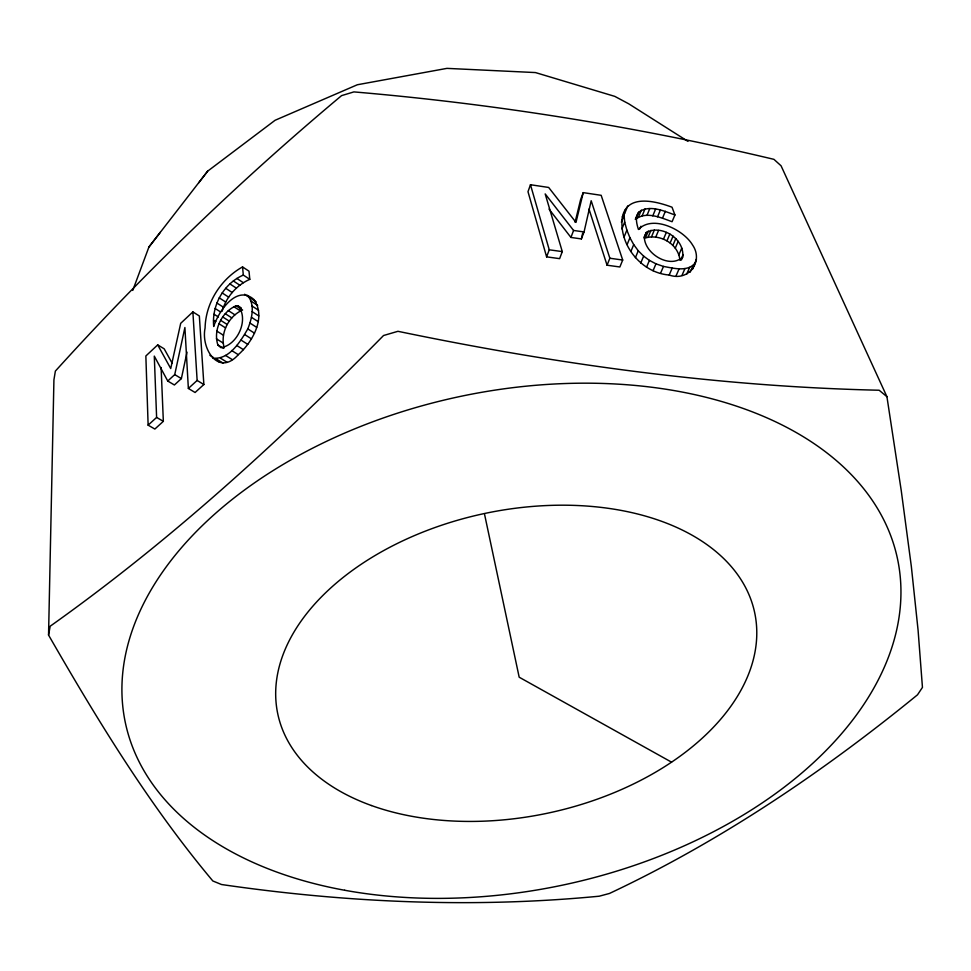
<?xml version="1.0" encoding="UTF-8"?>
<svg xmlns="http://www.w3.org/2000/svg" width="971" height="971" viewBox="0 0 971 971"><rect width="100%" height="100%" fill="white"/><g stroke="black" fill="none" stroke-linecap="round" stroke-linejoin="round"><path stroke-width="1.46" d="M48.55 635.058L53.927 379.831L55.371 371.092C144.291 272.79 239.898 180.691 341.561 95.631L353.893 91.905C495.368 103.921 635.799 126.436 773.923 159.341L781.06 165.786L886.924 396.678L901.282 490.865L911.344 566.481L918.081 630.191L922.45 687.395L917.51 694.799C822.631 772.273 720.482 841.177 609.472 893.454L599.253 896.197C473.387 908.358 346.538 902.702 221.534 884.52L212.855 880.988C149.303 805.238 97.743 720.555 48.55 635.058L50.189 626.21C170.69 540.653 280 440.7 383.533 335.517L397.94 331.305C556.395 364.186 717.205 386.567 879.143 390.233L886.924 396.678M224.216 347.861C219.944 333.187 228.731 315.963 242.616 310.016L236.05 305.792C221.752 311.982 212.977 329.922 217.856 344.923L220.83 347.642C237.701 345.348 249.329 318.889 238.065 305.877L236.05 305.792M249.802 279.345L249.001 271.188L242.544 266.916C220.781 279.138 205.597 302.903 205.087 328.04C200.73 348.383 218.366 377.088 238.308 354.682C252.63 341.926 266.43 317.444 253.965 299.554C236.681 284.102 218.366 311.606 213.729 326.487C211.484 305.343 223.743 283.556 243.32 275.072L249.802 279.345C236.487 285.171 226.025 297.296 222.104 311.29M212.831 358.081C229.217 360.132 240.553 341.391 247.787 328.902C251.926 318.682 255.494 304.372 247.399 295.281M638.602 212.285C634.9 217.37 636.721 224.022 638.433 229.496C652.609 214.482 683.402 229.532 692.505 244.91C704.011 261.345 688.439 282.015 669.189 275.024C641.224 272.887 618.296 244.376 622.387 216.849C627.436 193.702 656.068 201.276 672.029 207.211L674.93 214.967L672.078 221.716C661.166 217.783 646.37 210.998 635.835 219.106L638.602 212.285C649.186 204.201 663.994 211.035 674.93 214.967M682.686 257.06C684.943 239.084 661.931 224.228 646.334 232.397L644.368 236.584C643.943 253.395 669.905 269.343 682.686 257.06L681.496 259.791M621.367 222.225L624.11 215.368L625.13 210.015M161.113 367.524L163.346 421.329L154.862 429.048L148.126 425.164L156.61 417.421L154.292 356.114L167.752 381.033L174.392 384.989L181.371 378.593L187.015 352.133M167.752 381.033L174.731 374.6L184.903 327.518L188.362 388.449L195.086 392.49L203.861 384.516L199.346 315.988L192.877 311.909L180.703 323.319L170.726 368.555L157.703 344.887L145.856 355.981L148.126 425.164M549.04 209.117L570.924 237.434L581.362 238.915L584.057 231.948L591.181 200.742L609.861 258.237L607.057 265.204L619.862 266.976L622.702 260.034L601.17 195.317L583.243 192.634L580.634 199.516L575.075 222.25M581.362 238.915L582.661 233.222M583.243 192.634L575.985 222.395L548.664 187.452L530.469 184.733L527.993 191.7L546.612 256.854L559.612 258.65L562.282 251.61L545.18 193.909L573.582 230.455L584.057 231.948M692.432 269.465L696.474 259.136M132.76 290.414L148.903 247.059L160.336 232.227M546.612 256.854L549.246 249.802L530.469 184.733M570.924 237.434L573.582 230.455M625.518 211.435L627.703 205.973M621.926 228.925L624.681 222.068L624.11 215.368M624.086 236.997L626.865 230.127L624.681 222.068M635.301 219.385L636.964 215.283M627.12 244.595L629.924 237.713L626.865 230.127M638.505 216.982L641.285 210.173M642.219 215.732L644.999 208.935M639.78 228.974L640.909 226.243M630.883 251.501L633.711 244.619L629.924 237.713M646.989 215.368L649.769 208.571M635.41 257.667L638.25 250.773L633.711 244.619M652.791 215.865L655.583 209.081M644.076 237.871L646.334 232.397M648.288 231.11L645.46 237.944C660.304 233.598 678.511 244.061 679.894 260.131M648.106 237.142L650.946 230.309M657.585 216.751L660.401 209.979M651.505 236.875L654.345 230.054M640.751 263.044L643.627 256.15L638.25 250.773M662.538 218.05L665.366 211.29M655.704 237.227L658.556 230.418M646.516 267.28L649.417 260.386L643.627 256.15M663.46 239.206L666.337 232.397M653.046 270.715L655.971 263.833L649.417 260.386M666.98 240.82L669.856 234.011M670.16 242.908L673.061 236.099M660.535 273.312L663.484 266.43C673.619 268.214 688.026 272.353 695.43 262.656M672.903 245.335L675.816 238.538M675.27 248.151L678.183 241.342M669.189 275.024L672.15 268.154M678.826 254.936L681.763 248.127M680.744 260.058L683.111 254.608M676.168 275.63L679.142 268.773M681.982 275.363L684.98 268.518M686.643 274.235L689.641 267.401M690.138 272.244L693.148 265.423M622.387 216.849L624.972 212.795M198.63 182.888L207.66 171.163L275.096 120.27L357.34 84.756L446.951 68.371L535.458 72.57L614.789 96.372L628.759 103.824L687.99 141.39M148.903 247.059L207.66 171.163M188.362 388.449L197.137 380.45L192.877 311.909M549.246 249.802L562.282 251.61M609.861 258.237L622.702 260.034M655.971 263.833L663.484 266.43M671.556 762.162L519.182 677.212L484.602 514.496M156.61 417.421L163.346 421.329M174.731 374.6L181.371 378.593M197.137 380.45L203.861 384.516M157.703 344.887L164.184 348.832L172.219 363.312M216.29 358.979L222.99 363.118M209.882 355.313L213.219 357.377M220.466 358.178L227.178 362.329M225.515 355.422L232.227 359.598M231.596 350.495L238.308 354.682M217.856 344.923L223.403 348.395M216.399 338.818L223.039 342.969M216.8 331.062L223.403 335.226M236.681 345.421L243.393 349.645M241.087 340.129L247.787 344.365M220.635 320.321L227.214 324.496M213.571 320.224L215.756 321.595M218.973 323.731L225.563 327.895M222.723 316.971L229.29 321.146M214.045 314.228L218.402 316.995M244.789 334.619L251.489 338.867M225.272 313.706L231.838 317.905M247.787 328.902L254.475 333.162M215.149 308.499L220.587 311.958M250.033 323.1L256.696 327.373M216.873 303.013L223.379 307.176M228.306 310.586L234.873 314.798M251.477 317.347L258.128 321.619M233.72 306.605L240.286 310.829M219.203 297.842L225.697 302.017M252.108 311.63L258.747 315.915M222.153 292.939L228.634 297.126M238.065 305.877L241.354 308.001M251.962 305.986L258.577 310.271M251.088 301.119L257.679 305.404M225.733 288.314L232.203 292.526M229.933 283.957L236.414 288.169M244.595 294.274L256.15 301.835M236.815 278.434L243.284 282.682M233.356 280.971L239.825 285.207M216.557 359.44L219.519 362.219M588.996 209.068L607.057 265.204M242.544 266.916L243.32 275.072M344.705 890.261A394.663 249.632 -12 0 0 899.668 571.628A394.663 249.632 -12 0 0 289.941 460.46A394.663 249.632 -12 0 0 344.705 890.261M371.432 805.529A243.77 153.127 -12 0 0 754.989 652.063A243.77 153.127 -12 0 0 422.264 532.351A243.77 153.127 -12 0 0 371.432 805.529"/></g></svg>
